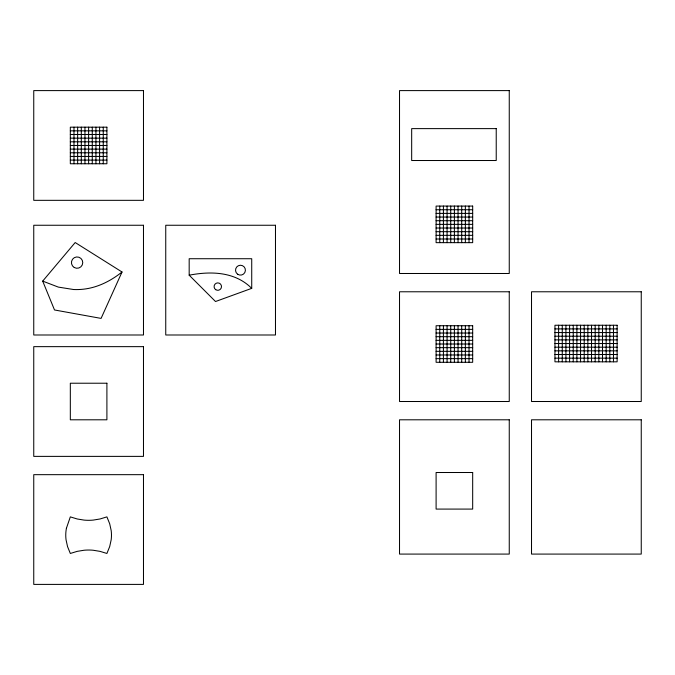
<?xml version="1.0" encoding="UTF-8"?>
<svg xmlns="http://www.w3.org/2000/svg" width="675" height="675" viewBox="0 0 675 675"><rect width="100%" height="100%" fill="white"/><g stroke="black" fill="none" stroke-linecap="round" stroke-linejoin="round"><path stroke-width="1.01" d="M122.023 271.991L101.081 318.398L54.506 309.968L42.694 281.112L75.187 242.536L122.023 271.991C112.244 279.813 100.896 285.964 88.526 288.411A63.138 63.138 0 0 1 73.592 289.524L58.32 287.094L42.694 281.112M251.724 288.352L215.511 301.523L189.177 275.189L189.177 258.727L251.724 258.727L251.724 288.352L248.999 285.82A48.971 48.971 0 0 0 239.887 279.602C224.353 271.468 205.959 271.983 189.177 275.189M70.327 130.84L106.903 130.84M70.327 134.494L106.903 134.494M70.327 138.156L106.903 138.156M70.327 141.809L106.903 141.809M70.327 145.471L106.903 145.471M70.327 149.124L106.903 149.124M70.327 152.786L106.903 152.786M70.327 156.44L106.903 156.44M70.327 160.102L106.903 160.102M436.101 209.739L472.677 209.739M436.101 213.393L472.677 213.393M436.101 217.055L472.677 217.055M436.101 220.708L472.677 220.708M436.101 224.37L472.677 224.37M436.101 228.023L472.677 228.023M436.101 231.685L472.677 231.685M436.101 235.339L472.677 235.339M436.101 239.001L472.677 239.001M554.951 328.902L617.127 328.902M436.101 329.375L472.677 329.375M554.951 332.564L617.127 332.564M436.101 333.037L472.677 333.037M554.951 336.218L617.127 336.218M436.101 336.69L472.677 336.69M554.951 339.879L617.127 339.879M436.101 340.352L472.677 340.352M554.951 343.533L617.127 343.533M436.101 344.014L472.677 344.014M554.951 347.195L617.127 347.195M436.101 347.667L472.677 347.667M554.951 350.848L617.127 350.848M436.101 351.329L472.677 351.329M554.951 354.51L617.127 354.51M436.101 354.983L472.677 354.983M554.951 358.163L617.127 358.163M436.101 358.644L472.677 358.644M613.474 325.249L613.474 361.825M609.812 325.249L609.812 361.825M606.158 325.249L606.158 361.825M602.497 325.249L602.497 361.825M598.843 325.249L598.843 361.825M595.181 325.249L595.181 361.825M591.528 325.249L591.528 361.825M587.866 325.249L587.866 361.825M584.212 325.249L584.212 361.825M580.551 325.249L580.551 361.825M576.897 325.249L576.897 361.825M573.235 325.249L573.235 361.825M569.582 325.249L569.582 361.825M565.92 325.249L565.92 361.825M562.267 325.249L562.267 361.825M558.605 325.249L558.605 361.825M469.024 206.078L469.024 242.654M469.024 325.721L469.024 362.298M465.362 206.078L465.362 242.654M465.362 325.721L465.362 362.298M461.708 206.078L461.708 242.654M461.708 325.721L461.708 362.298M458.047 206.078L458.047 242.654M458.047 325.721L458.047 362.298M454.393 206.078L454.393 242.654M454.393 325.721L454.393 362.298M450.731 206.078L450.731 242.654M450.731 325.721L450.731 362.298M447.078 206.078L447.078 242.654M447.078 325.721L447.078 362.298M443.416 206.078L443.416 242.654M443.416 325.721L443.416 362.298M439.763 206.078L439.763 242.654M439.763 325.721L439.763 362.298M103.25 127.178L103.25 163.755M99.588 127.178L99.588 163.755M95.934 127.178L95.934 163.755M92.272 127.178L92.272 163.755M88.619 127.178L88.619 163.755M84.957 127.178L84.957 163.755M81.304 127.178L81.304 163.755M77.642 127.178L77.642 163.755M73.988 127.178L73.988 163.755M66.395 528.314L66.04 530.601A36.754 36.754 0 0 0 66.04 539.738L67.542 546.598L70.327 553.458L77.186 551.365L84.046 550.243A48.904 48.904 0 0 1 93.192 550.243L100.043 551.365L106.903 553.458L109.688 546.598L111.189 539.738A36.754 36.754 0 0 0 111.189 530.601L109.688 523.741L106.903 516.881L100.043 518.974L93.192 520.096A48.904 48.904 0 0 1 84.046 520.096L77.186 518.974L70.327 516.881L66.395 528.314M143.48 90.602L33.75 90.602L33.75 200.332L143.48 200.332L143.48 90.602M509.254 90.602L399.524 90.602L399.524 273.493L509.254 273.493L509.254 90.602M106.903 127.178L70.327 127.178L70.327 163.755L106.903 163.755L106.903 127.178M496.226 128.621L411.674 128.621L411.674 160.515L496.226 160.515L496.226 128.621M472.677 206.078L436.101 206.078L436.101 242.654L472.677 242.654L472.677 206.078M143.48 225.256L33.75 225.256L33.75 334.994L143.48 334.994L143.48 225.256M275.476 225.256L165.746 225.256L165.746 334.994L275.476 334.994L275.476 225.256M509.254 291.777L399.524 291.777L399.524 401.507L509.254 401.507L509.254 291.777M641.25 291.777L531.52 291.777L531.52 401.507L641.25 401.507L641.25 291.777M617.127 325.249L554.951 325.249L554.951 361.825L617.127 361.825L617.127 325.249M472.677 325.721L436.101 325.721L436.101 362.298L472.677 362.298L472.677 325.721M143.48 346.646L33.75 346.646L33.75 456.376L143.48 456.376L143.48 346.646M106.903 383.223L70.327 383.223L70.327 419.799L106.903 419.799L106.903 383.223M509.254 419.799L399.524 419.799L399.524 554.082L509.254 554.082L509.254 419.799M641.25 419.799L531.52 419.799L531.52 554.082L641.25 554.082L641.25 419.799M472.677 472.508L436.101 472.508L436.101 509.085L472.677 509.085L472.677 472.508M143.48 474.668L33.75 474.668L33.75 584.398L143.48 584.398L143.48 474.668M237.701 274.269A4.936 4.936 0 0 0 245.396 270.532A4.936 4.936 0 0 0 238.317 265.739A4.936 4.936 0 0 0 237.701 274.269M74.242 267.494A5.662 5.662 0 0 0 82.763 262.642A5.662 5.662 0 0 0 74.301 257.681A5.662 5.662 0 0 0 74.242 267.494M215.722 289.668A3.704 3.704 0 0 0 221.493 286.858A3.704 3.704 0 0 0 216.177 283.264A3.704 3.704 0 0 0 215.722 289.668"/></g></svg>
